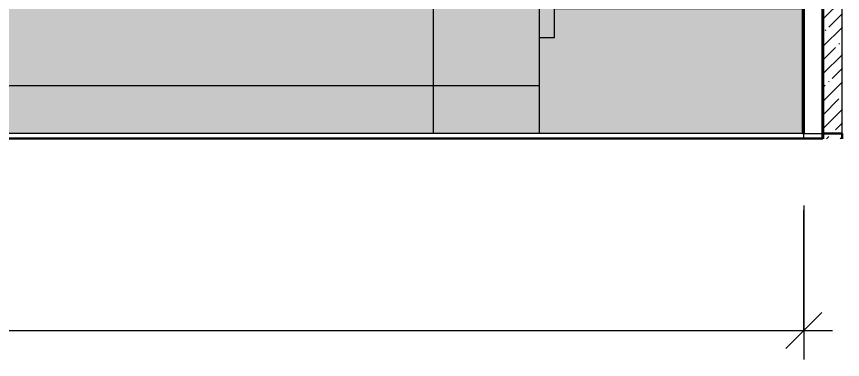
# Model space of a CAD drawing. Header units: millimetres. Extents: x 54605 to 109624, y -2609 to 12445.
# Drawn here: x 90045 to 90906, y 8165 to 8522 of the extents above; entities that cross this region are included whole.
import ezdxf

# ---------------------------------------------------------------- set-up
doc = ezdxf.new("R2010")
doc.units = ezdxf.units.MM
for name, color, linetype, lineweight in [('A-ANNO-DIMS', 7, 'Continuous', 9), ('A-ANNO-DIMS-25', 7, 'Continuous', 9), ('A-FLOR', 7, 'Continuous', 9), ('A-GENM', 7, 'Continuous', 9), ('A-WALL-PATT', 7, 'Continuous', 9), ('I-WALL', 7, 'Continuous', 9), ('Знаки', 7, 'Continuous', 9), ('Знаки-1', 7, 'Continuous', 18)]:
    doc.layers.add(name, color=color, linetype=linetype, lineweight=lineweight)
for name, color, linetype, lineweight, true_color in [('A-FLOR-1', 7, 'Continuous', 9, 0x787878), ('A-FLOR-FNSH-1', 7, 'Continuous', 30, 0x3c3c3c), ('A-WALL-5', 7, 'Continuous', 30, 0x3c3c3c), ('A-WALL-7', 7, 'Continuous', 40, 0x3c3c3c), ('A-WALL-FNSH-3', 7, 'Continuous', 30, 0x3c3c3c), ('I-FURN-9', 7, 'Continuous', 9, 0xc0c0c0), ('I-WALL-1', 7, 'Continuous', 9, 0x787878)]:
    doc.layers.add(name, color=color, linetype=linetype, lineweight=lineweight, true_color=true_color)
doc.layers.add('I-FURN-8', color=7, linetype='Continuous', lineweight=9, true_color=0x7f7f7f, transparency=0.7)
doc.styles.add('ISOCPEUR_2', font='isocpeur.ttf', dxfattribs={"width": 0.9, "height": 62.49999999999999})
doc.dimstyles.new('ISO-2_5_0_9К_БОЛЬШОЙ_1', dxfattribs={"dimscale": 304.8, "dimtxt": 62.2488234881447, "dimasz": 0.1230314960629921, "dimexe": 0.09842519685039369, "dimexo": 0.2460629921259842, "dimgap": 0, "dimtad": 1, "dimdec": 0, "dimrnd": 10, "dimzin": 0, "dimdsep": 46, "dimtxsty": 'ISOCPEUR_2', "dimblk1": 'OBLIQUE', "dimblk2": 'OBLIQUE', "dimsah": 1, "dimcen": 0.09, "dimdle": 0.09842519685039369, "dimazin": 0, "dimtfac": 1, "dimtdec": 4, "dimtix": 1, "dimtmove": 0, "dimatfit": 3, "dimfxl": 1, "dimtvp": 1, "dimtolj": 1, "dimtzin": 0, "dimarcsym": 2})

# ---------------------------------------------------------------- blocks, each defined once
blk = doc.blocks.new('Плинтус - Плинтус темный _ст_школа_-33410282-Развертка 3_07-2')
at = {"layer": 'A-GENM'}
h = blk.add_hatch(color=256, dxfattribs=at)
h.paths.add_polyline_path([(-7034.000005334674, 8400.00000000001), (-6596.499999998161, 8400.00000000001), (-6596.499999998161, 8450.000000000013), (-7034.000005334674, 8450.000000000013), (-7034.000005334674, 8407.444728524593)])
h.paths.add_polyline_path([(-415.9999999981328, 8400.00000000001), (-415.9999999981328, 8450.000000000013), (-526.4999999981553, 8450.000000000013), (-526.4999999981553, 8400.00000000001), (-426.3861499077896, 8400.00000000001)])
for p, q in [((-6596.499999998159, 8449.999999999996), (-526.4999999981563, 8449.999999999935)), ((-526.4999999981563, 8449.999999999935), (-415.9999999981338, 8449.999999999935)), ((-526.4999999981563, 8399.999999999935), (-6596.499999998158, 8399.999999999998)), ((-426.3861499077918, 8399.999999999933), (-526.4999999981563, 8399.999999999935))]:
    blk.add_line(p, q, dxfattribs=at)
blk = doc.blocks.new('шкаф 1_112 - шкаф 1_112-31117176-Развертка 3_07-2')
at = {"layer": 'I-FURN-8'}
for points in [[(-526.4999999981563, 8450.000000000013), (-526.4999999981563, 10460.00000000001), (-1221.499999998159, 10460.00000000001), (-1221.499999998159, 8450.000000000013), (-535.3001756379964, 8450.000000000013)], [(-535.3001756379964, 8400.00000000001), (-526.4999999981563, 8400.00000000001), (-526.4999999981563, 8450.000000000013), (-1221.499999998159, 8450.000000000013), (-1221.499999998159, 8400.00000000001), (-753.1282270984058, 8400.00000000001)]]:
    blk.add_hatch(color=256, dxfattribs=at).paths.add_polyline_path(points)
at = {"layer": 'I-FURN-9'}
blk.add_line((-526.4999999981573, 10460), (-526.4999999981573, 8400), dxfattribs=at)
blk = doc.blocks.new('Зашивка радиатора_ с перфорацией М1 - Зашивка радиатора_ с перфорацией М1-30929141-Развертка 3_07-2')
at = {"layer": 'Знаки'}
blk.add_hatch(color=256, dxfattribs=at).paths.add_polyline_path([(-415.9354336523136, 9204.000000000011), (-99.64407271717657, 9204.000000000011), (-99.64407271717657, 9220.00000000001), (-415.9354336523136, 9220.00000000001)])
h = blk.add_hatch(color=256, dxfattribs=at)
h.paths.add_polyline_path([(-399.935433652313, 8500.000000000007), (-399.935433652313, 8547.500000000005), (-401.6999999980774, 8547.500000000005), (-401.6999999980774, 8530.000000000018), (-415.9354336523136, 8530.000000000018), (-415.9354336523136, 8500.000000000007)])
h.paths.add_polyline_path([(-401.6999999980774, 8562.500000000005), (-399.935433652313, 8562.500000000005), (-399.935433652313, 8997.500000000011), (-401.6999999980774, 8997.500000000011), (-401.6999999980774, 8576.149921676033)])
h.paths.add_polyline_path([(-401.6999999980774, 9012.500000000011), (-399.935433652313, 9012.500000000011), (-399.935433652313, 9170.000000000015), (-415.9354336523136, 9170.000000000015), (-415.9354336523136, 9030.000000000007), (-401.6999999980774, 9030.000000000007), (-401.6999999980774, 9015.241705032728)])
at = {"layer": 'Знаки-1'}
for p, q in [((-99.64407271717833, 9220), (-415.9354336523126, 9220)), ((-415.9354336523126, 9220), (-415.9354336523126, 9204)), ((-415.9354336523126, 9204), (-99.64407271717833, 9204)), ((-415.9354336523126, 9170.000000000004), (-415.9354336523126, 9029.999999999996)), ((-399.9354336523126, 9170.000000000004), (-415.9354336523126, 9170.000000000004)), ((-399.9354336523126, 9012.490196824969), (-399.9354336523126, 9170.000000000004)), ((-415.9354336523126, 9029.999999999996), (-415.9354336523126, 8986.235433654234)), ((-399.9354336523126, 9011.523931983298), (-399.9354336523126, 9012.24444369717)), ((-399.9354336523126, 9010.349021911044), (-399.9354336523126, 9011.495190528383)), ((-399.9354336523126, 9008.809584835228), (-399.9354336523126, 9010.3033008589)), ((-399.9354336523126, 9007.010530848529), (-399.9354336523126, 9008.75)), ((-399.9354336523126, 9005.07446250706), (-399.9354336523126, 9006.94114283827)), ((-399.9354336523126, 9003.058857161732), (-399.9354336523126, 9004.925537492942)), ((-399.9354336523126, 9001.25), (-399.9354336523126, 9002.989469151473)), ((-399.9354336523126, 8999.696699141103), (-399.9354336523126, 9001.190415164774)), ((-399.9354336523126, 8997.784297757747), (-399.9354336523126, 8999.650978088957)), ((-399.9354336523126, 8562.490196824965), (-399.9354336523126, 8997.500000000002)), ((-415.9354336523126, 8986.235433654234), (-415.9354336523126, 8573.764566345742)), ((-415.9354336523126, 8573.764566345742), (-415.9354336523126, 8529.999999999996)), ((-399.9354336523126, 8561.523931983294), (-399.9354336523126, 8562.244443697164)), ((-399.9354336523126, 8560.349021911039), (-399.9354336523126, 8561.49519052838)), ((-399.9354336523126, 8558.809584835224), (-399.9354336523126, 8560.303300858895)), ((-399.9354336523126, 8557.010530848524), (-399.9354336523126, 8558.749999999996)), ((-399.9354336523126, 8555.074462507057), (-399.9354336523126, 8556.941142838265)), ((-399.9354336523126, 8553.058857161728), (-399.9354336523126, 8554.925537492936)), ((-399.9354336523126, 8551.249999999996), (-399.9354336523126, 8552.98946915147)), ((-399.9354336523126, 8549.696699141097), (-399.9354336523126, 8551.190415164769)), ((-399.9354336523126, 8547.784297757744), (-399.9354336523126, 8549.650978088952)), ((-399.9354336523126, 8500), (-399.9354336523126, 8547.499999999996)), ((-415.9354336523126, 8529.999999999996), (-415.9354336523126, 8500)), ((-415.9354336523126, 8500), (-399.9354336523126, 8500))]:
    blk.add_line(p, q, dxfattribs=at)
blk = doc.blocks.new('Зашивка_ опоясывающая панель - Зашивка_ опоясывающая панель-31040900-Развертка 3_07-2')
at = {"layer": 'Знаки'}
h = blk.add_hatch(color=256, dxfattribs=at)
h.paths.add_polyline_path([(-414.0000053345726, 8400.00000000001), (-140.9999999981593, 8400.00000000001), (-140.9999999981593, 8530.000000000018), (-399.9354336523118, 8530.000000000018), (-399.9354336523118, 8500.000000000007), (-415.9354336523125, 8500.000000000007), (-415.9999999981336, 8400.000000000018)])
h.paths.add_polyline_path([(-415.9999999981444, 9150.00000000001), (-415.9354336523125, 9150.00000000001), (-415.9354336523125, 9170.000000000015), (-399.9354336523118, 9170.000000000015), (-399.9354336523118, 9150.00000000001), (-140.9999999981593, 9150.00000000001), (-140.9999999981593, 9200.000000000011), (-415.9999999981444, 9200.000000000011), (-415.9999999981444, 9170.000000000013)])
h.paths.add_polyline_path([(-126.8725791497274, 9198.613352445102), (-119.9999999981597, 9198.613352445102), (-119.9999999981597, 9200.000000000011), (-139.9999999981573, 9200.000000000011), (-139.8557886524478, 9198.613352445102)])
for p, q in [((-140.9999999981588, 9200), (-415.9999999981459, 9200)), ((-415.9999999981459, 9200), (-415.9999999981459, 9149.999999999998)), ((-119.9999999981592, 9200), (-139.9999999981604, 9200)), ((-399.9354336523114, 9149.999999999998), (-140.9999999981599, 9149.999999999998)), ((-415.9999999981337, 8530.000000000007), (-415.9999999981337, 8400.000000000007)), ((-355.6999999980916, 8530.000000000007), (-399.9354336523119, 8530.000000000007)), ((-337.6999999980787, 8530.000000000007), (-355.6999999980916, 8530.000000000007)), ((-273.6999999980903, 8530.000000000007), (-337.6999999980787, 8530.000000000007)), ((-255.6999999980795, 8530.000000000007), (-273.6999999980903, 8530.000000000007)), ((-140.9999999981599, 8530.000000000007), (-255.6999999980795, 8530.000000000007))]:
    blk.add_line(p, q, dxfattribs=at)
blk = doc.blocks.new('DIMBLOCK29-Развертка 3_07-2')
at = {"layer": 'A-ANNO-DIMS-25'}
for p, q in [((83955.6559945896, 8325), (83955.6559945896, 8164.733279389089)), ((83955.6559945896, 8194.73327938909), (83955.6559945896, 8320)), ((90865.655999926, 8325), (90865.655999926, 8164.733279389089)), ((90865.655999926, 8194.73327938909), (90865.655999926, 8320)), ((83925.6559945896, 8194.73327938909), (90895.655999926, 8194.73327938909))]:
    blk.add_line(p, q, dxfattribs=at)
at = {"layer": 'A-ANNO-DIMS-25', "lineweight": 20}
for p, q in [((83955.6559945896, 8194.73327938909), (83974.4059945896, 8213.48327938909)), ((90865.655999926, 8194.73327938909), (90884.405999926, 8213.48327938909)), ((83955.6559945896, 8194.73327938909), (83936.9059945896, 8175.98327938909)), ((90865.655999926, 8194.73327938909), (90846.905999926, 8175.98327938909))]:
    blk.add_line(p, q, dxfattribs=at)
at = {"layer": 'A-ANNO-DIMS-25', "color": 0, "insert": (87337.03479255548, 8276.386763539287), "char_height": 62.49999999999999, "width": 176.6908912855799, "attachment_point": 1, "line_spacing_factor": 1.149209049011902, "style": 'ISOCPEUR_2'}
blk.add_mtext('6910', dxfattribs=at)
blk = doc.blocks.new('_Oblique')
at = {"color": 0, "linetype": 'ByBlock', "lineweight": -2}
blk.add_line((-0.5, -0.5), (0.5, 0.5), dxfattribs=at)

msp = doc.modelspace()

# ---------------------------------------------------------------- hatches: boundary and pattern name
at = {"layer": 'A-FLOR-1'}
h = msp.add_hatch(dxfattribs=at)
h.set_pattern_fill('FP_14', color=256, style=0, pattern_type=2)
h.set_pattern_definition([(45, (91005.65599992417, 0), (-18.85853785424522, 18.85853785424522), [26.67, -4.445, 0.889, -4.445]), (45, (91005.65599992417, 18.847), (-18.85853785424522, 18.85853785424522), []), (49.99999999999999, (91005.65599992417, 0), (31.88227327182293, -2.789042133207236), [3.334, -36.671]), (355, (91005.65599992417, 0), (-6.167437885474273, 33.43475697427479), [2.667, -29.337]), (100.451, (91008.31299992418, -0.23244), (25.7147781013633, 30.64490789997004), [2.833, -31.166]), (46.184, (91005.65599992417, 8.89), (47.43860877329026, -7.357417933943147), [5.001, -55.007]), (96.63599999999998, (91009.60899992417, 8.277000000000001), (41.54551957029997, 43.30014925648435), [4.25, -46.749]), (351.184, (91005.65599992417, 8.89), (41.54594446601812, 43.29914646302556), [4, -44.005]), (21, (91010.10099992418, 6.667000000000001), (26.53271005448872, -17.89618401124756), [3.334, -36.671]), (326, (91010.10099992418, 6.667000000000001), (10.81532911453281, 32.23273057226675), [2.667, -29.337]), (71.45100000000001, (91012.31199992418, 5.176), (37.34759785363737, 14.33586856674479), [2.833, -31.166]), (37.50000000000001, (91005.65599992417, 0), (0.540907567338885, 14.79704321827829), [0.8382, -28.143, 0.8382, -28.943, -29.448]), (37.50000000000001, (91005.65599992417, 0), (0.540907567338885, 14.79704321827829), [-58.76300000000001, 0.8382, -28.61]), (7.499999999999999, (91005.65599992417, 0), (11.69374478794232, 17.53132287748052), [0.8382, -16.142, 0.8382, -27.476, -11.224]), (7.499999999999999, (91005.65599992417, 0), (11.69374478794232, 17.53132287748052), [-45.295, 0.8382, -10.385]), (327.5, (90995.74399992418, 0), (23.7285521406612, -1.002312480178983), [0.8382, -10.274, 0.8382, -33.833, -46.006]), (327.5, (90995.74399992418, 0), (23.7285521406612, -1.002312480178983), [-45.783, 0.8382, -45.168]), (317.5, (90991.29899992417, 0), (25.9228115638239, 4.449889057771898), [0.8382, -13.608, 0.8382, -22.187, -32.671]), (317.5, (90991.29899992417, 0), (25.9228115638239, 4.449889057771898), [-37.471, 0.8382, -31.833])])
h.paths.add_polyline_path([(88673.2743997378, 8394.45676994223), (90885.65599992602, 8394.45676994223), (90885.65599992602, 8395.00000000001), (83935.51428047389, 8395.00000000001), (83935.6559945896, 8394.45676994223), (88646.04589330524, 8394.45676994223)])
at = {"layer": 'A-WALL-PATT'}
h = msp.add_hatch(color=256, dxfattribs=at)
h.paths.add_polyline_path([(83956.6559945896, 8450.000000000004), (84409.155999926, 8450.000000000013), (84409.155999926, 10460.00000000001), (90479.15599992602, 10460.00000000001), (90479.15599992602, 8450.000000000013), (90589.65599992604, 8450.000000000013), (90589.65599992604, 8530.000000000007), (90585.9559999261, 8530.000000000007), (90585.9559999261, 9030.000000000007), (90589.72056627186, 9030.000000000007), (90589.72056627186, 9200.000000000011), (90864.655999926, 9200.000000000011), (90864.655999926, 9204.000000000011), (90589.72056627186, 9204.000000000011), (90589.72056627186, 9220.00000000001), (90864.655999926, 9220.00000000001), (90864.655999926, 11700.00000000001), (90605.655999926, 11700.00000000001), (90605.65599992602, 11800.00000000001), (83956.6559945896, 11800.00000000001), (83956.6559945896, 8577.32142844146)])
h.paths.add_polyline_path([(90797.0979014768, 8530.000000000018), (90864.655999926, 8530.000000000018), (90864.655999926, 9150.00000000001), (90605.72056627186, 9150.00000000001), (90605.72056627186, 9012.500000000011), (90649.95599992608, 9012.500000000011), (90649.95599992608, 9030.000000000007), (90667.9559999261, 9030.000000000007), (90667.9559999261, 9012.500000000013), (90731.95599992608, 9012.500000000013), (90731.95599992608, 9030.000000000007), (90749.9559999261, 9030.000000000007), (90749.9559999261, 8530.000000000018)])
h.paths.add_polyline_path([(90667.9559999261, 8530.000000000018), (90731.95599992608, 8530.000000000018), (90731.95599992608, 8547.500000000005), (90667.9559999261, 8547.500000000005), (90667.9559999261, 8545.867729720401)])
h.paths.add_polyline_path([(90649.95599992608, 8530.000000000018), (90649.95599992608, 8547.500000000005), (90605.72056627186, 8547.500000000005), (90605.72056627186, 8530.000000000018), (90633.72686288148, 8530.000000000018)])
h.paths.add_polyline_path([(90699.95541424712, 8562.499981609511), (90701.89655950654, 8562.5), (90731.95599992608, 8562.500000000005), (90731.95599992608, 8997.500000000013), (90667.9559999261, 8997.500000000013), (90667.9559999261, 8562.500000000005), (90698.515229652, 8562.5)])
h.paths.add_polyline_path([(90606.49835644894, 8562.500000000005), (90649.95599992608, 8562.500000000005), (90649.95599992608, 8997.500000000011), (90605.72056627186, 8997.500000000011), (90605.72056627186, 8562.500000000005)])
h.paths.add_polyline_path([(90044.95710258014, 10559.00000000001), (90044.95710258014, 10641.00000000001), (90126.95710258016, 10641.00000000001), (90126.95710258016, 10559.00000000001), (90061.45710258014, 10559.00000000001)])
h.paths.add_polyline_path([(90076.45710258011, 10597.49999999999), (90077.70710258011, 10597.83493649054), (90078.62216608957, 10598.74999999999), (90078.95710258011, 10599.99999999999), (90078.62216608957, 10601.24999999999), (90077.70710258011, 10602.16506350946), (90076.45710258011, 10602.5), (90075.2071025801, 10602.16506350946), (90074.29203907064, 10601.25), (90073.9571025801, 10600.00000000001), (90074.29203907064, 10598.74999999999), (90075.2071025801, 10597.83493649054), (90075.81005496735, 10597.58518543427)])
h.paths.add_polyline_path([(90095.4571025801, 10597.5), (90096.70710258011, 10597.83493649054), (90097.62216608957, 10598.74999999999), (90097.95710258011, 10600.00000000001), (90097.62216608957, 10601.24999999999), (90096.70710258011, 10602.16506350946), (90095.4571025801, 10602.5), (90094.20710258011, 10602.16506350946), (90093.29203907064, 10601.24999999999), (90092.9571025801, 10599.99999999999), (90093.29203907064, 10598.74999999999), (90094.20710258011, 10597.83493649054), (90094.81005496735, 10597.58518543427)])
at = {"layer": 'I-WALL-1'}
h = msp.add_hatch(dxfattribs=at)
h.set_pattern_fill('FP_15', color=256, style=0, pattern_type=2)
h.set_pattern_definition([(45, (91005.65599992417, 0), (-14.25597981550198, 14.25597981550198), []), (45, (91019.91199992417, 0), (-14.25597981550198, 14.25597981550198), [25.202, -5.04, 0.8382, -4.202])])
h.paths.add_polyline_path([(90905.65599992602, 8394.45676994223), (90906.011927207, 8394.45676994223), (90906.011927207, 9200.000000000011), (90885.655999926, 9200.000000000011), (90885.65599992602, 8395.00000000001), (90887.24947476217, 8394.45676994223)])
h = msp.add_hatch(dxfattribs=at)
h.set_pattern_fill('FP_16', color=256, style=0, pattern_type=2)
h.set_pattern_definition([(0, (91005.65599992417, 0), (30.48, 7.62), [2.515, -20.345, 2.515, -20.345, -121.92]), (0, (91005.65599992417, 0), (30.48, 7.62), [-45.72, 2.515, -43.205, 2.515, -20.345, -53.34]), (0, (91005.65599992417, 0), (30.48, 7.62), [-114.3, 2.515, -12.725, 2.515, -35.585]), (120, (91017.08599992417, 3.81), (-21.83911357683742, 22.58645430734969), [2.514999999999999, -20.34499999999999, 2.514999999999999, -20.34499999999999, -121.92]), (120, (91017.08599992417, 3.81), (-21.83911357683742, 22.58645430734969), [-45.71999999999998, 2.514999999999999, -43.20499999999998, 2.514999999999999, -20.34499999999999, -53.33999999999999]), (120, (91017.08599992417, 3.81), (-21.83911357683742, 22.58645430734969), [-114.3, 2.514999999999999, -12.725, 2.514999999999999, -35.58499999999999]), (240, (91020.89599992418, 19.05), (-8.64088642316257, -30.20645430734969), [2.515, -20.345, 2.515, -20.345, -121.92]), (240, (91020.89599992418, 19.05), (-8.64088642316257, -30.20645430734969), [-45.72, 2.515, -43.205, 2.515, -20.345, -53.34]), (240, (91020.89599992418, 19.05), (-8.64088642316257, -30.20645430734969), [-114.3, 2.515, -12.725, 2.515, -35.585])])
h.paths.add_polyline_path([(90885.65599992602, 8394.45676994223), (90887.24947476217, 8394.45676994223), (90885.65599992602, 8395.00000000001)])

# ---------------------------------------------------------------- linework, layer by layer
at = {"layer": 'A-FLOR'}
for p, q in [((90864.655999926, 8400), (83956.6559945896, 8400)), ((90865.655999926, 8395), (90865.655999926, 8400))]:
    msp.add_line(p, q, dxfattribs=at)
at = {"layer": 'A-FLOR-FNSH-1'}
msp.add_line((90885.655999926, 8395), (83935.51428047389, 8395), dxfattribs=at)
at = {"layer": 'A-WALL-5'}
for p, q in [((90905.655999926, 8400), (90885.655999926, 8400)), ((90905.655999926, 8394.45676994222), (90905.655999926, 8400))]:
    msp.add_line(p, q, dxfattribs=at)
at = {"layer": 'A-WALL-7'}
msp.add_line((90885.655999926, 9200), (90885.655999926, 8394.456769942219), dxfattribs=at)
at = {"layer": 'A-WALL-FNSH-3'}
for p, q in [((90864.655999926, 9200), (90864.655999926, 8400)), ((90865.655999926, 8400), (90865.655999926, 9200)), ((90864.655999926, 8400), (90865.655999926, 8400))]:
    msp.add_line(p, q, dxfattribs=at)
at = {"layer": 'I-WALL'}
for p, q in [((90905.655999926, 8400), (90905.655999926, 9198.613352445092)), ((90865.655999926, 8400), (90885.655999926, 8400))]:
    msp.add_line(p, q, dxfattribs=at)

# ---------------------------------------------------------------- block references
at = {"layer": 'A-GENM'}
msp.add_blockref('Плинтус - Плинтус темный _ст_школа_-33410282-Развертка 3_07-2', (91005.65599992417, 0), dxfattribs=at)
at = {"layer": 'I-FURN-9'}
msp.add_blockref('шкаф 1_112 - шкаф 1_112-31117176-Развертка 3_07-2', (91005.65599992417, 0), dxfattribs=at)
at = {"layer": 'Знаки'}
for name in ['Зашивка радиатора_ с перфорацией М1 - Зашивка радиатора_ с перфорацией М1-30929141-Развертка 3_07-2', 'Зашивка_ опоясывающая панель - Зашивка_ опоясывающая панель-31040900-Развертка 3_07-2']:
    msp.add_blockref(name, (91005.65599992417, 0), dxfattribs=at)

# ---------------------------------------------------------------- dimensions: what is measured, and where the dimension line sits
at = {"layer": 'A-ANNO-DIMS'}
dim = msp.add_linear_dim(base=(90865.655999926, 8194.73327938909), p1=(83955.6559945896, 8400), p2=(90865.655999926, 8400), dimstyle='ISO-2_5_0_9К_БОЛЬШОЙ_1', override={"dimpost": '<>', "dimfxl": 6910.000005336406}, dxfattribs=at)
dim.commit()
dim.dimension.update_dxf_attribs({"geometry": 'DIMBLOCK29-Развертка 3_07-2', "text_midpoint": (87410.6559972578, 8225.98327938909)})

doc.saveas('drawing.dxf')
